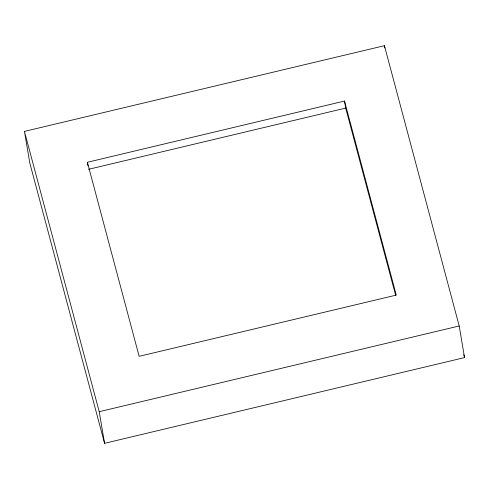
<?xml version="1.0" encoding="UTF-8"?>
<svg xmlns="http://www.w3.org/2000/svg" width="489" height="489" viewBox="0 0 489 489"><rect width="100%" height="100%" fill="white"/><g stroke="black" fill="none" stroke-linecap="round" stroke-linejoin="round"><path stroke-width="0.73" d="M24.45 131.4L384.427 45.685L459.202 325.98L464.55 357.6L104.573 443.315L29.798 163.02L24.45 131.4L99.224 411.695L104.573 443.315M87.378 162.275L344.507 101.052L396.273 295.105L139.145 356.328L87.378 162.275L87.971 165.789M88.57 169.304L345.692 108.081L344.507 101.052M99.224 411.695L459.202 325.98M463.761 354.653L464.55 357.6M345.692 108.081L395.693 295.49M384.427 45.685L384.806 47.946"/></g></svg>
